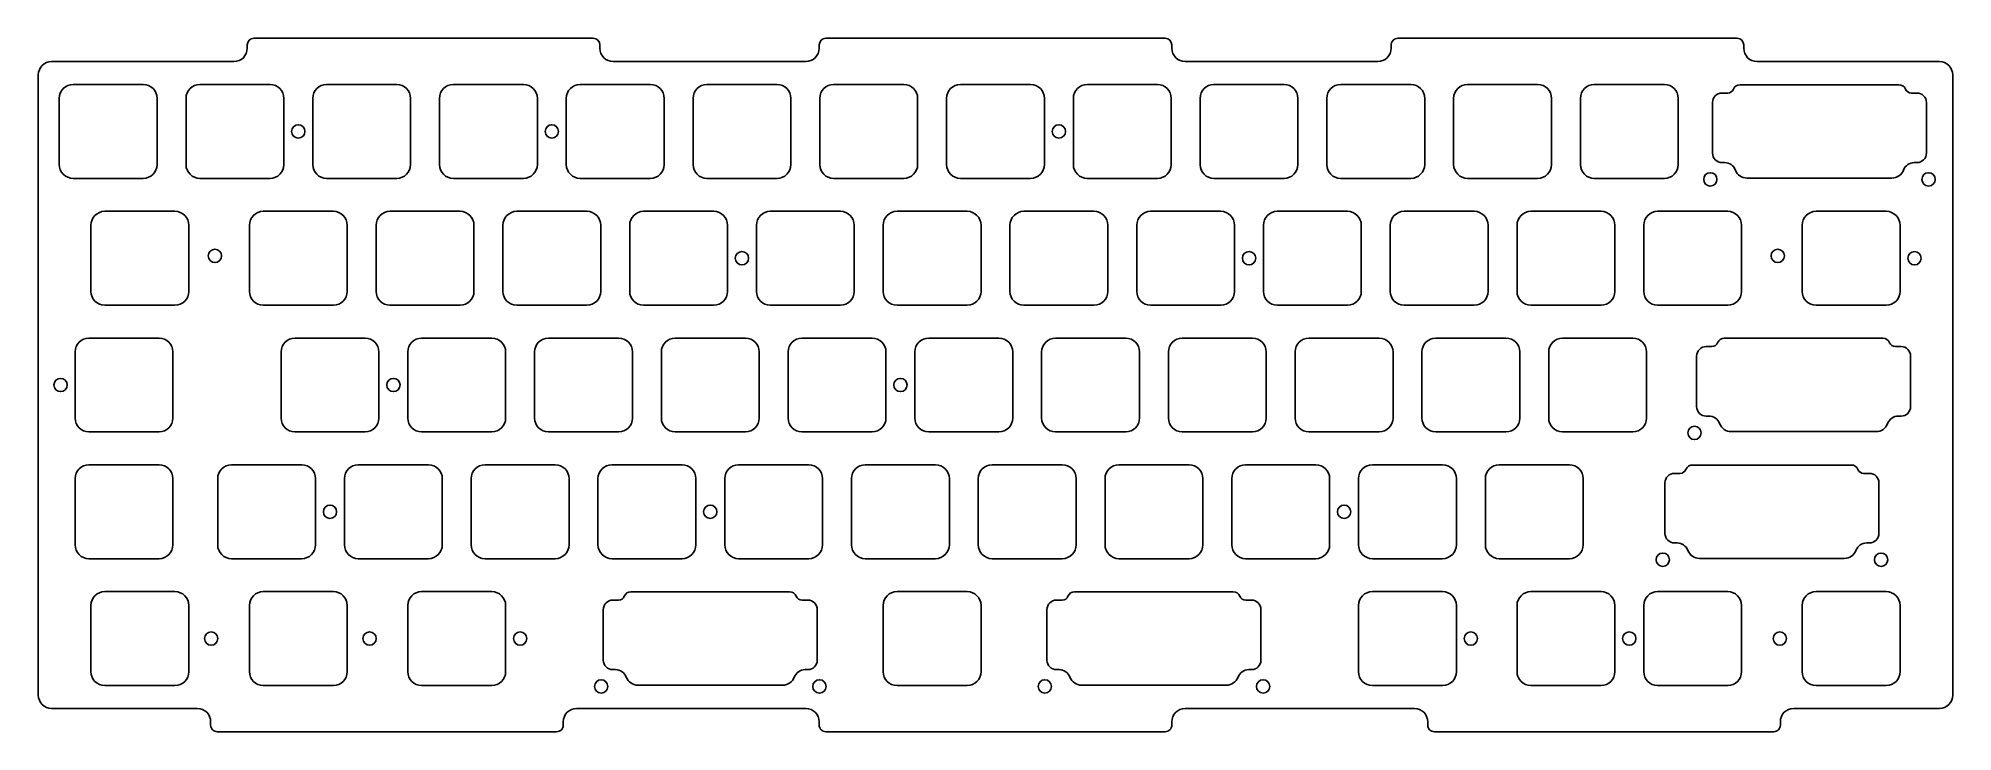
# Model space of a CAD drawing. Header units: millimetres. Extents: x -10 to 277, y -90 to 14.
import ezdxf

# ---------------------------------------------------------------- set-up
doc = ezdxf.new("R2010")
doc.units = ezdxf.units.MM
doc.layers.add('BLACK', color=7, linetype='CONTINUOUS')
doc.layers.add('Edge.Cuts', color=53, linetype='CONTINUOUS')

msp = doc.modelspace()

# ---------------------------------------------------------------- linework, layer by layer
at = {"layer": 'BLACK', "linetype": 'Continuous'}
for p, q in [((7.65625, -31.05), (-2.893751, -31.05)), ((-4.96875, -33.125), (-4.96875, -43.075001)), ((9.73125, -33.125), (9.73125, -43.075)), ((7.65625, -45.15), (-2.89375, -45.15)), ((7.656226, -50.099999), (-2.893775, -50.099999)), ((29.087476, -50.099999), (18.537516, -50.099999)), ((-4.968774, -52.174998), (-4.968774, -62.124999)), ((9.731226, -52.174999), (9.731226, -62.124999)), ((16.4625, -52.175019), (16.4625, -62.134768)), ((31.162476, -52.174999), (31.1625, -52.174999)), ((31.1625, -52.174999), (31.1625, -62.124999)), ((7.656226, -64.199999), (-2.893775, -64.199999)), ((29.077707, -64.199999), (18.537476, -64.199999))]:
    msp.add_line(p, q, dxfattribs=at)
at = {"layer": 'BLACK'}
msp.add_circle((33.3375, -57.15), 1, dxfattribs=at)
for centre, radius, start, end in [((-2.893746, -33.125004), 2.075004, 90.00013806, 179.99988955), ((7.65625, -33.125), 2.075, 0, 90), ((-2.893748, -43.074998), 2.075002, 180.00008284, 269.99994478), ((7.65625, -43.075), 2.075, 270, 0), ((-2.893775, -52.174998), 2.074999, 90, 180), ((7.656226, -52.174999), 2.075, 0, 90), ((18.537516, -52.175019), 2.075016, 90, 180), ((29.087476, -52.174999), 2.075, 0, 90), ((-2.893775, -62.125), 2.074999, 179.99997239, 270), ((7.656226, -62.124999), 2.075, 270, 0), ((18.537476, -62.124999), 2.075, 180.2697469, 270), ((29.087476, -62.124999), 2.075024, 269.73025622, 0)]:
    msp.add_arc(centre, radius, start, end, dxfattribs=at)
at = {"layer": 'Edge.Cuts', "linetype": 'Continuous'}
for p, q in [((20.9, 12.5), (20.9, 13)), ((21.9, 14), (72.9, 14)), ((73.9, 13), (73.9, 12.5)), ((106.85, 12.5), (106.85, 13)), ((107.85, 14), (158.85, 14)), ((159.85, 13), (159.85, 12.5)), ((192.8, 12.5), (192.8, 13)), ((193.8, 14), (244.8, 14)), ((245.8, 13), (245.8, 12.5)), ((-8.5, 10.5), (18.9, 10.5)), ((75.9, 10.5), (104.85, 10.5)), ((161.85, 10.5), (190.8, 10.5)), ((247.8, 10.5), (275.2, 10.5)), ((-10.5, -84.7), (-10.5, 8.5)), ((5.275, 7.05), (-5.275, 7.05)), ((24.325, 7.05), (13.775, 7.05)), ((43.375, 7.05), (32.825, 7.05)), ((62.425, 7.05), (51.875, 7.05)), ((81.475, 7.05), (70.925, 7.05)), ((100.525, 7.05), (89.975, 7.05)), ((119.575, 7.05), (109.025, 7.05)), ((138.625, 7.05), (128.075, 7.05)), ((157.675, 7.05), (147.125, 7.05)), ((176.725, 7.05), (166.175, 7.05)), ((195.775, 7.05), (185.225, 7.05)), ((214.825, 7.05), (204.275, 7.05)), ((233.875, 7.05), (223.325, 7.05)), ((242.52436, 5.77544), (243.38997, 5.77544)), ((245.24718, 7.0276), (269.10242, 7.0276)), ((270.95963, 5.77544), (271.82524, 5.77544)), ((277.2, 8.5), (277.2, -84.7)), ((-7.35, 4.975), (-7.35, -4.975)), ((7.35, 4.975), (7.35, -4.975)), ((11.7, 4.975), (11.7, -4.975)), ((26.4, 4.975), (26.4, -4.975)), ((30.75, 4.975), (30.75, -4.975)), ((45.45, 4.975), (45.45, -4.975)), ((49.8, 4.975), (49.8, -4.975)), ((64.5, 4.975), (64.5, -4.975)), ((68.85, 4.975), (68.85, -4.975)), ((83.55, 4.975), (83.55, -4.975)), ((87.9, 4.975), (87.9, -4.975)), ((102.6, 4.975), (102.6, -4.975)), ((106.95, 4.975), (106.95, -4.975)), ((121.65, 4.975), (121.65, -4.975)), ((126, 4.975), (126, -4.975)), ((140.7, 4.975), (140.7, -4.975)), ((145.05, 4.975), (145.05, -4.975)), ((159.75, 4.975), (159.75, -4.975)), ((164.1, 4.975), (164.1, -4.975)), ((178.8, 4.975), (178.8, -4.975)), ((183.15, 4.975), (183.15, -4.975)), ((197.85, 4.975), (197.85, -4.975)), ((202.2, 4.975), (202.2, -4.975)), ((216.9, 4.975), (216.9, -4.975)), ((221.25, 4.975), (221.25, -4.975)), ((235.95, 4.975), (235.95, -4.975)), ((241.09936, -3.25044), (241.09936, 4.35044)), ((273.25024, 4.35044), (273.25024, -3.25044)), ((242.9284, -4.67544), (242.52436, -4.67544)), ((271.82524, -4.67544), (271.4212, -4.67544)), ((5.275, -7.05), (-5.275, -7.05)), ((24.325, -7.05), (13.775, -7.05)), ((43.375, -7.05), (32.825, -7.05)), ((62.425, -7.05), (51.875, -7.05)), ((81.475, -7.05), (70.925, -7.05)), ((100.525, -7.05), (89.975, -7.05)), ((119.575, -7.05), (109.025, -7.05)), ((138.625, -7.05), (128.075, -7.05)), ((157.675, -7.05), (147.125, -7.05)), ((176.725, -7.05), (166.175, -7.05)), ((195.775, -7.05), (185.225, -7.05)), ((214.825, -7.05), (204.275, -7.05)), ((233.875, -7.05), (223.325, -7.05)), ((268.0503, -7.01191), (246.2993, -7.01191)), ((-2.587499, -14.074999), (-2.587499, -24.025001)), ((10.0375, -12), (-0.5125, -12)), ((12.1125, -14.075), (12.112501, -14.075)), ((12.112501, -14.075), (12.112501, -24.025)), ((21.225, -14.075), (21.225, -24.025)), ((33.85, -12), (23.3, -12)), ((35.925, -14.075), (35.925, -24.025)), ((40.275, -14.075), (40.275, -24.025)), ((52.9, -12), (42.35, -12)), ((54.975, -14.075), (54.975, -24.025)), ((59.325, -14.075), (59.325, -24.025)), ((71.95, -12), (61.4, -12)), ((74.025, -14.075), (74.025, -24.025)), ((78.375, -14.075), (78.375, -24.025)), ((91, -12), (80.45, -12)), ((93.075, -14.075), (93.075, -24.025)), ((97.425, -14.075), (97.425, -24.025)), ((110.05, -12), (99.5, -12)), ((112.125, -14.075), (112.125, -24.025)), ((116.475, -14.075), (116.475, -24.025)), ((129.1, -12), (118.55, -12)), ((131.175, -14.075), (131.175, -24.025)), ((135.525, -14.075), (135.525, -24.025)), ((148.15, -12), (137.6, -12)), ((150.225, -14.075), (150.225, -24.025)), ((154.575, -14.075), (154.575, -24.025)), ((167.2, -12), (156.65, -12)), ((169.275, -14.075), (169.275, -24.025)), ((173.625, -14.075), (173.625, -24.025)), ((186.25, -12), (175.7, -12)), ((188.325, -14.075), (188.325, -24.025)), ((192.675, -14.075), (192.675, -24.025)), ((205.3, -12), (194.75, -12)), ((207.375, -14.075), (207.375, -24.025)), ((211.725, -14.075), (211.725, -24.025)), ((224.35, -12), (213.8, -12)), ((226.425, -14.075), (226.425, -24.025)), ((230.775, -14.075), (230.775, -24.025)), ((243.4, -12), (232.85, -12)), ((245.475, -14.075), (245.475, -24.025)), ((254.5875, -14.075), (254.5875, -24.025001)), ((267.2125, -12), (256.662499, -12)), ((269.2875, -14.075), (269.2875, -24.025)), ((10.0375, -26.1), (-0.5125, -26.1)), ((33.85, -26.1), (23.3, -26.1)), ((52.9, -26.1), (42.35, -26.1)), ((71.95, -26.1), (61.4, -26.1)), ((91, -26.1), (80.45, -26.1)), ((110.05, -26.1), (99.5, -26.1)), ((129.1, -26.1), (118.55, -26.1)), ((148.15, -26.1), (137.6, -26.1)), ((167.2, -26.1), (156.65, -26.1)), ((186.25, -26.1), (175.7, -26.1)), ((205.3, -26.1), (194.75, -26.1)), ((224.35, -26.1), (213.8, -26.1)), ((243.4, -26.1), (232.85, -26.1)), ((267.2125, -26.1), (256.6625, -26.1)), ((38.6125, -31.05), (28.0625, -31.05)), ((57.6625, -31.05), (47.1125, -31.05)), ((76.7125, -31.05), (66.1625, -31.05)), ((95.7625, -31.05), (85.2125, -31.05)), ((114.8125, -31.05), (104.2625, -31.05)), ((133.8625, -31.05), (123.3125, -31.05)), ((152.9125, -31.05), (142.3625, -31.05)), ((171.9625, -31.05), (161.4125, -31.05)), ((191.0125, -31.05), (180.4625, -31.05)), ((210.0625, -31.05), (199.5125, -31.05)), ((229.1125, -31.05), (218.5625, -31.05)), ((242.86593, -31.0724), (266.72117, -31.0724)), ((25.9875, -33.125), (25.9875, -43.075)), ((40.6875, -33.125), (40.6875, -43.075)), ((45.0375, -33.125), (45.0375, -43.075)), ((59.7375, -33.125), (59.7375, -43.075)), ((64.0875, -33.125), (64.0875, -43.075)), ((78.7875, -33.125), (78.7875, -43.075)), ((83.1375, -33.125), (83.1375, -43.075)), ((97.8375, -33.125), (97.8375, -43.075)), ((102.1875, -33.125), (102.1875, -43.075)), ((116.8875, -33.125), (116.8875, -43.075)), ((121.2375, -33.125), (121.2375, -43.075)), ((135.9375, -33.125), (135.9375, -43.075)), ((140.2875, -33.125), (140.2875, -43.075)), ((154.9875, -33.125), (154.9875, -43.075)), ((159.3375, -33.125), (159.3375, -43.075)), ((174.0375, -33.125), (174.0375, -43.075)), ((178.3875, -33.125), (178.3875, -43.075)), ((193.0875, -33.125), (193.0875, -43.075)), ((197.4375, -33.125), (197.4375, -43.075)), ((212.1375, -33.125), (212.1375, -43.075)), ((216.4875, -33.125), (216.4875, -43.075)), ((231.1875, -33.125), (231.1875, -43.075)), ((238.71811, -41.35044), (238.71811, -33.74956)), ((240.14311, -32.32456), (241.00872, -32.32456)), ((268.57838, -32.32456), (269.44399, -32.32456)), ((270.86899, -33.74956), (270.86899, -41.35044)), ((240.54715, -42.77544), (240.14311, -42.77544)), ((269.44399, -42.77544), (269.03995, -42.77544)), ((38.6125, -45.15), (28.0625, -45.15)), ((57.6625, -45.15), (47.1125, -45.15)), ((76.7125, -45.15), (66.1625, -45.15)), ((95.7625, -45.15), (85.2125, -45.15)), ((114.8125, -45.15), (104.2625, -45.15)), ((133.8625, -45.15), (123.3125, -45.15)), ((152.9125, -45.15), (142.3625, -45.15)), ((171.9625, -45.15), (161.4125, -45.15)), ((191.0125, -45.15), (180.4625, -45.15)), ((210.0625, -45.15), (199.5125, -45.15)), ((229.1125, -45.15), (218.5625, -45.15)), ((265.66905, -45.11191), (243.91805, -45.11191)), ((48.1375, -50.1), (37.5875, -50.1)), ((67.1875, -50.1), (56.6375, -50.1)), ((86.2375, -50.1), (75.6875, -50.1)), ((105.2875, -50.1), (94.7375, -50.1)), ((124.3375, -50.1), (113.7875, -50.1)), ((143.3875, -50.1), (132.8375, -50.1)), ((162.4375, -50.1), (151.8875, -50.1)), ((181.4875, -50.1), (170.9375, -50.1)), ((200.5375, -50.1), (189.9875, -50.1)), ((219.5875, -50.1), (209.0375, -50.1)), ((235.38061, -51.37456), (236.24622, -51.37456)), ((238.10343, -50.1224), (261.95867, -50.1224)), ((263.81588, -51.37456), (264.68149, -51.37456)), ((35.5125, -52.175), (35.5125, -62.125)), ((50.2125, -52.175), (50.2125, -62.125)), ((54.5625, -52.175), (54.5625, -62.125)), ((69.2625, -52.175), (69.2625, -62.125)), ((73.6125, -52.175), (73.6125, -62.125)), ((88.3125, -52.175), (88.3125, -62.125)), ((92.6625, -52.175), (92.6625, -62.125)), ((107.3625, -52.175), (107.3625, -62.125)), ((111.7125, -52.175), (111.7125, -62.125)), ((126.4125, -52.175), (126.4125, -62.125)), ((130.7625, -52.175), (130.7625, -62.125)), ((145.4625, -52.175), (145.4625, -62.125)), ((149.8125, -52.175), (149.8125, -62.125)), ((164.5125, -52.175), (164.5125, -62.125)), ((168.8625, -52.175), (168.8625, -62.125)), ((183.5625, -52.175), (183.5625, -62.125)), ((187.9125, -52.175), (187.9125, -62.125)), ((202.6125, -52.175), (202.6125, -62.125)), ((206.9625, -52.175), (206.9625, -62.125)), ((221.6625, -52.175), (221.6625, -62.125)), ((233.95561, -60.40044), (233.95561, -52.79956)), ((266.10649, -52.79956), (266.10649, -60.40044)), ((235.78465, -61.82544), (235.38061, -61.82544)), ((264.68149, -61.82544), (264.27745, -61.82544)), ((48.1375, -64.2), (37.5875, -64.2)), ((67.1875, -64.2), (56.6375, -64.2)), ((86.2375, -64.2), (75.6875, -64.2)), ((105.2875, -64.2), (94.7375, -64.2)), ((124.3375, -64.2), (113.7875, -64.2)), ((143.3875, -64.2), (132.8375, -64.2)), ((162.4375, -64.2), (151.8875, -64.2)), ((181.4875, -64.2), (170.9375, -64.2)), ((200.5375, -64.2), (189.9875, -64.2)), ((219.5875, -64.2), (209.0375, -64.2)), ((260.90655, -64.16191), (239.15555, -64.16191)), ((-2.5875, -71.225), (-2.5875, -81.175001)), ((10.0375, -69.15), (-0.512501, -69.15)), ((12.1125, -71.225), (12.1125, -81.175)), ((21.225, -71.225), (21.225, -81.175001)), ((33.85, -69.15), (23.299999, -69.15)), ((35.925, -71.225), (35.925, -81.175)), ((45.0375, -71.225), (45.0375, -81.175001)), ((57.6625, -69.15), (47.112499, -69.15)), ((59.7375, -71.225), (59.7375, -81.175)), ((74.41186, -79.45044), (74.41186, -71.84956)), ((75.83686, -70.42456), (76.70247, -70.42456)), ((78.55968, -69.1724), (102.41492, -69.1724)), ((104.27213, -70.42456), (105.13774, -70.42456)), ((106.56274, -71.84956), (106.56274, -79.45044)), ((116.475, -71.225), (116.475, -81.175001)), ((129.1, -69.15), (118.549999, -69.15)), ((131.175, -71.225), (131.175, -81.175)), ((141.08686, -79.45044), (141.08686, -71.84956)), ((142.51186, -70.42456), (143.37747, -70.42456)), ((145.23468, -69.1724), (169.08992, -69.1724)), ((170.94713, -70.42456), (171.81274, -70.42456)), ((173.23774, -71.84956), (173.23774, -79.45044)), ((187.9125, -71.225), (187.9125, -81.175001)), ((200.5375, -69.15), (189.987499, -69.15)), ((202.6125, -71.225), (202.6125, -81.175)), ((211.725, -71.225), (211.725, -81.175001)), ((224.35, -69.15), (213.799999, -69.15)), ((226.425, -71.225), (226.425, -81.175)), ((230.775, -71.225), (230.775, -81.175001)), ((243.4, -69.15), (232.849999, -69.15)), ((245.475, -71.225), (245.475, -81.175)), ((254.5875, -71.225), (254.5875, -81.175001)), ((267.2125, -69.15), (256.662499, -69.15)), ((269.2875, -71.225), (269.2875, -81.175)), ((10.0375, -83.25), (-0.5125, -83.25)), ((33.85, -83.25), (23.3, -83.25)), ((57.6625, -83.25), (47.1125, -83.25)), ((76.2409, -80.87544), (75.83686, -80.87544)), ((101.3628, -83.21191), (79.6118, -83.21191)), ((105.13774, -80.87544), (104.7337, -80.87544)), ((129.1, -83.25), (118.55, -83.25)), ((142.9159, -80.87544), (142.51186, -80.87544)), ((168.0378, -83.21191), (146.2868, -83.21191)), ((171.81274, -80.87544), (171.4087, -80.87544)), ((200.5375, -83.25), (189.9875, -83.25)), ((224.35, -83.25), (213.8, -83.25)), ((243.4, -83.25), (232.85, -83.25)), ((267.2125, -83.25), (256.6625, -83.25)), ((13.4, -86.7), (-8.5, -86.7)), ((15.4, -89.2), (15.4, -88.7)), ((68.4, -88.7), (68.4, -89.2)), ((104.85, -86.7), (70.4, -86.7)), ((106.85, -89.2), (106.85, -88.7)), ((159.85, -88.7), (159.85, -89.2)), ((196.3, -86.7), (161.85, -86.7)), ((198.3, -89.2), (198.3, -88.7)), ((251.3, -88.7), (251.3, -89.2)), ((275.2, -86.7), (253.3, -86.7)), ((67.4, -90.2), (16.4, -90.2)), ((158.85, -90.2), (107.85, -90.2)), ((250.3, -90.2), (199.3, -90.2))]:
    msp.add_line(p, q, dxfattribs=at)
at = {"layer": 'Edge.Cuts'}
for centre in [(28.575, 0), (66.675, 0), (142.875, 0), (240.775, -7.2), (273.575, -7.2), (16.04875, -18.7), (95.25, -19.05), (171.45, -19.05), (250.9012, -18.7), (271.4625, -19.05), (-7.14375, -38.1), (42.8625, -38.1), (119.0625, -38.1), (238.39375, -45.3), (90.4875, -57.15), (185.7375, -57.15), (233.63125, -64.35), (266.43125, -64.35), (15.478125, -76.2), (39.290625, -76.2), (61.9125, -76.2), (204.7875, -76.2), (228.6, -76.2), (251.221875, -76.2), (74.0875, -83.4), (106.8875, -83.4), (140.7625, -83.4), (173.5625, -83.4)]:
    msp.add_circle(centre, 1, dxfattribs=at)
for centre, radius, start, end in [((18.9, 12.499996), 2, 270, 0.00011459), ((21.9, 12.999996), 1, 90, 179.99977082), ((72.9, 12.999996), 1.000004, 0.00022918, 90), ((75.9, 12.499996), 1.999996, 179.99988541, 270), ((104.85, 12.499996), 2, 270, 0.00011459), ((107.85, 12.999996), 1, 90, 179.99977082), ((158.85, 12.999996), 1.000004, 0.00022918, 90), ((161.85, 12.499996), 1.999996, 179.99988541, 270), ((190.8, 12.499996), 2, 270, 0.00011459), ((193.8, 12.999996), 1, 90, 179.99977082), ((244.8, 12.999996), 1.000004, 0.00022918, 90), ((247.8, 12.499996), 1.999996, 179.99988541, 270), ((-8.5, 8.499996), 2, 90, 179.99988541), ((275.2, 8.499996), 2.000004, 0.00011459, 90), ((-5.275001, 4.975001), 2.074999, 89.99997239, 180.00002761), ((5.275, 4.975), 2.075, 0, 90), ((13.775, 4.975), 2.075, 90, 180), ((24.325, 4.975), 2.075, 0, 90), ((32.825, 4.975), 2.075, 90, 180), ((43.375, 4.975), 2.075, 0, 90), ((51.875, 4.975), 2.075, 90, 180), ((62.425, 4.975), 2.075, 0, 90), ((70.925, 4.975), 2.075, 90, 180), ((81.475, 4.975), 2.075, 0, 90), ((89.975, 4.975), 2.075, 90, 180), ((100.525, 4.975), 2.075, 0, 90), ((109.025, 4.975), 2.075, 90, 180), ((119.575, 4.975), 2.075, 0, 90), ((128.075, 4.975), 2.075, 90, 180), ((138.625, 4.975), 2.075, 0, 90), ((147.125, 4.975), 2.075, 90, 180), ((157.675, 4.975), 2.075, 0, 90), ((166.175, 4.975), 2.075, 90, 180), ((176.725, 4.975), 2.075, 0, 90), ((185.225, 4.975), 2.075, 90, 180), ((195.775, 4.975), 2.075, 0, 90), ((204.275, 4.975), 2.075, 90, 180), ((214.825, 4.975), 2.075, 0, 90), ((223.325, 4.975), 2.075, 90, 180), ((233.875, 4.975), 2.075, 0, 90), ((242.52436, 4.35044), 1.425, 90, 180), ((243.38997, 6.70385), 0.928411, 270, 337.97729805), ((245.2472, 5.9526), 1.075006, 90.00106597, 157.97610066), ((269.1024, 5.9526), 1.075, 22.02389934, 89.99893403), ((270.9596, 6.7039), 0.92846, 202.02625676, 270.00185132), ((271.82524, 4.35044), 1.425, 0, 90), ((-5.275001, -4.975001), 2.074999, 179.99997239, 270.00002761), ((5.275, -4.975), 2.075, 270, 0), ((13.775, -4.975), 2.075, 180, 270), ((24.325, -4.975), 2.075, 270, 0), ((32.825, -4.975), 2.075, 180, 270), ((43.375, -4.975), 2.075, 270, 0), ((51.875, -4.975), 2.075, 180, 270), ((62.425, -4.975), 2.075, 270, 0), ((70.925, -4.975), 2.075, 180, 270), ((81.475, -4.975), 2.075, 270, 0), ((89.975, -4.975), 2.075, 180, 270), ((100.525, -4.975), 2.075, 270, 0), ((109.025, -4.975), 2.075, 180, 270), ((119.575, -4.975), 2.075, 270, 0), ((128.075, -4.975), 2.075, 180, 270), ((138.625, -4.975), 2.075, 270, 0), ((147.125, -4.975), 2.075, 180, 270), ((157.675, -4.975), 2.075, 270, 0), ((166.175, -4.975), 2.075, 180, 270), ((176.725, -4.975), 2.075, 270, 0), ((185.225, -4.975), 2.075, 180, 270), ((195.775, -4.975), 2.075, 270, 0), ((204.275, -4.975), 2.075, 180, 270), ((214.825, -4.975), 2.075, 270, 0), ((223.325, -4.975), 2.075, 180, 270), ((233.875, -4.975), 2.075, 270, 0), ((242.52436, -3.25044), 1.425, 180, 270), ((242.92841, -6.40037), 1.72493, 20.54597615, 90.00033216), ((271.4212, -6.4004), 1.724938, 90, 159.45340178), ((271.8252, -3.2504), 1.42504, 270.00160826, 359.99839174), ((246.29931, -5.13696), 1.87495, 200.54592343, 269.99969441), ((268.0503, -5.137), 1.874943, 270, 339.45493501), ((-0.5125, -14.074999), 2.074999, 90, 180), ((10.0375, -14.075), 2.075, 0, 90), ((23.3, -14.075), 2.075, 90, 180), ((33.85, -14.075), 2.075, 0, 90), ((42.35, -14.075), 2.075, 90, 180), ((52.9, -14.075), 2.075, 0, 90), ((61.4, -14.075), 2.075, 90, 180), ((71.95, -14.075), 2.075, 0, 90), ((80.45, -14.075), 2.075, 90, 180), ((91, -14.075), 2.075, 0, 90), ((99.5, -14.075), 2.075, 90, 180), ((110.05, -14.075), 2.075, 0, 90), ((118.55, -14.075), 2.075, 90, 180), ((129.1, -14.075), 2.075, 0, 90), ((137.6, -14.075), 2.075, 90, 180), ((148.15, -14.075), 2.075, 0, 90), ((156.65, -14.075), 2.075, 90, 180), ((167.2, -14.075), 2.075, 0, 90), ((175.7, -14.075), 2.075, 90, 180), ((186.25, -14.075), 2.075, 0, 90), ((194.75, -14.075), 2.075, 90, 180), ((205.3, -14.075), 2.075, 0, 90), ((213.8, -14.075), 2.075, 90, 180), ((224.35, -14.075), 2.075, 0, 90), ((232.85, -14.075), 2.075, 90, 180), ((243.4, -14.075), 2.075, 0, 90), ((256.6625, -14.075), 2.075, 90.00002761, 180), ((267.2125, -14.075), 2.075, 0, 90), ((-0.5125, -24.025001), 2.074999, 180, 270), ((10.0375, -24.025), 2.075001, 270, 0), ((23.3, -24.025), 2.075, 180, 270), ((33.85, -24.025), 2.075, 270, 0), ((42.35, -24.025), 2.075, 180, 270), ((52.9, -24.025), 2.075, 270, 0), ((61.4, -24.025), 2.075, 180, 270), ((71.95, -24.025), 2.075, 270, 0), ((80.45, -24.025), 2.075, 180, 270), ((91, -24.025), 2.075, 270, 0), ((99.5, -24.025), 2.075, 180, 270), ((110.05, -24.025), 2.075, 270, 0), ((118.55, -24.025), 2.075, 180, 270), ((129.1, -24.025), 2.075, 270, 0), ((137.6, -24.025), 2.075, 180, 270), ((148.15, -24.025), 2.075, 270, 0), ((156.65, -24.025), 2.075, 180, 270), ((167.2, -24.025), 2.075, 270, 0), ((175.7, -24.025), 2.075, 180, 270), ((186.25, -24.025), 2.075, 270, 0), ((194.75, -24.025), 2.075, 180, 270), ((205.3, -24.025), 2.075, 270, 0), ((213.8, -24.025), 2.075, 180, 270), ((224.35, -24.025), 2.075, 270, 0), ((232.85, -24.025), 2.075, 180, 270), ((243.4, -24.025), 2.075, 270, 0), ((256.6625, -24.025), 2.075, 180.00002761, 270), ((267.2125, -24.025), 2.075, 270, 0), ((28.0625, -33.125), 2.075, 90, 180), ((38.6125, -33.125), 2.075, 0, 90), ((47.1125, -33.125), 2.075, 90, 180), ((57.6625, -33.125), 2.075, 0, 90), ((66.1625, -33.125), 2.075, 90, 180), ((76.7125, -33.125), 2.075, 0, 90), ((85.2125, -33.125), 2.075, 90, 180), ((95.7625, -33.125), 2.075, 0, 90), ((104.2625, -33.125), 2.075, 90, 180), ((114.8125, -33.125), 2.075, 0, 90), ((123.3125, -33.125), 2.075, 90, 180), ((133.8625, -33.125), 2.075, 0, 90), ((142.3625, -33.125), 2.075, 90, 180), ((152.9125, -33.125), 2.075, 0, 90), ((161.4125, -33.125), 2.075, 90, 180), ((171.9625, -33.125), 2.075, 0, 90), ((180.4625, -33.125), 2.075, 90, 180), ((191.0125, -33.125), 2.075, 0, 90), ((199.5125, -33.125), 2.075, 90, 180), ((210.0625, -33.125), 2.075, 0, 90), ((218.5625, -33.125), 2.075, 90, 180), ((229.1125, -33.125), 2.075, 0, 90), ((242.86595, -32.1474), 1.075006, 90.00106597, 157.97610066), ((266.72115, -32.1474), 1.075, 22.02389934, 89.99893403), ((240.14311, -33.74956), 1.425, 90, 180), ((241.00872, -31.39615), 0.928411, 270, 337.97729805), ((268.57835, -31.3961), 0.92846, 202.02625676, 270.00185132), ((269.44399, -33.74956), 1.425, 0, 90), ((28.0625, -43.075), 2.075, 180, 270), ((38.6125, -43.075), 2.075, 270, 0), ((47.1125, -43.075), 2.075, 180, 270), ((57.6625, -43.075), 2.075, 270, 0), ((66.1625, -43.075), 2.075, 180, 270), ((76.7125, -43.075), 2.075, 270, 0), ((85.2125, -43.075), 2.075, 180, 270), ((95.7625, -43.075), 2.075, 270, 0), ((104.2625, -43.075), 2.075, 180, 270), ((114.8125, -43.075), 2.075, 270, 0), ((123.3125, -43.075), 2.075, 180, 270), ((133.8625, -43.075), 2.075, 270, 0), ((142.3625, -43.075), 2.075, 180, 270), ((152.9125, -43.075), 2.075, 270, 0), ((161.4125, -43.075), 2.075, 180, 270), ((171.9625, -43.075), 2.075, 270, 0), ((180.4625, -43.075), 2.075, 180, 270), ((191.0125, -43.075), 2.075, 270, 0), ((199.5125, -43.075), 2.075, 180, 270), ((210.0625, -43.075), 2.075, 270, 0), ((218.5625, -43.075), 2.075, 180, 270), ((229.1125, -43.075), 2.075, 270, 0), ((240.14311, -41.35044), 1.425, 180, 270), ((240.54716, -44.50037), 1.72493, 20.54597615, 90.00033216), ((269.03995, -44.5004), 1.724938, 90, 159.45340178), ((269.44395, -41.3504), 1.42504, 270.00160826, 359.99839174), ((243.91806, -43.23696), 1.87495, 200.54592343, 269.99969441), ((265.66905, -43.237), 1.874943, 270, 339.45493501), ((37.5875, -52.175), 2.075, 90, 180), ((48.1375, -52.175), 2.075, 0, 90), ((56.6375, -52.175), 2.075, 90, 180), ((67.1875, -52.175), 2.075, 0, 90), ((75.6875, -52.175), 2.075, 90, 180), ((86.2375, -52.175), 2.075, 0, 90), ((94.7375, -52.175), 2.075, 90, 180), ((105.2875, -52.175), 2.075, 0, 90), ((113.7875, -52.175), 2.075, 90, 180), ((124.3375, -52.175), 2.075, 0, 90), ((132.8375, -52.175), 2.075, 90, 180), ((143.3875, -52.175), 2.075, 0, 90), ((151.8875, -52.175), 2.075, 90, 180), ((162.4375, -52.175), 2.075, 0, 90), ((170.9375, -52.175), 2.075, 90, 180), ((181.4875, -52.175), 2.075, 0, 90), ((189.9875, -52.175), 2.075, 90, 180), ((200.5375, -52.175), 2.075, 0, 90), ((209.0375, -52.175), 2.075, 90, 180), ((219.5875, -52.175), 2.075, 0, 90), ((235.38061, -52.79956), 1.425, 90, 180), ((236.24622, -50.44615), 0.928411, 270, 337.97729805), ((238.10345, -51.1974), 1.075006, 90.00106597, 157.97610066), ((261.95865, -51.1974), 1.075, 22.02389934, 89.99893403), ((263.81585, -50.4461), 0.92846, 202.02625676, 270.00185132), ((264.68149, -52.79956), 1.425, 0, 90), ((235.38061, -60.40044), 1.425, 180, 270), ((264.68145, -60.4004), 1.42504, 270.00160826, 359.99839174), ((37.5875, -62.125), 2.075, 180, 270), ((48.1375, -62.125), 2.075, 270, 0), ((56.6375, -62.125), 2.075, 180, 270), ((67.1875, -62.125), 2.075, 270, 0), ((75.6875, -62.125), 2.075, 180, 270), ((86.2375, -62.125), 2.075, 270, 0), ((94.7375, -62.125), 2.075, 180, 270), ((105.2875, -62.125), 2.075, 270, 0), ((113.7875, -62.125), 2.075, 180, 270), ((124.3375, -62.125), 2.075, 270, 0), ((132.8375, -62.125), 2.075, 180, 270), ((143.3875, -62.125), 2.075, 270, 0), ((151.8875, -62.125), 2.075, 180, 270), ((162.4375, -62.125), 2.075, 270, 0), ((170.9375, -62.125), 2.075, 180, 270), ((181.4875, -62.125), 2.075, 270, 0), ((189.9875, -62.125), 2.075, 180, 270), ((200.5375, -62.125), 2.075, 270, 0), ((209.0375, -62.125), 2.075, 180, 270), ((219.5875, -62.125), 2.075, 270, 0), ((235.78466, -63.55037), 1.72493, 20.54597615, 90.00033216), ((239.15556, -62.28696), 1.87495, 200.54592343, 269.99969441), ((260.90655, -62.287), 1.874943, 270, 339.45493501), ((264.27745, -63.5504), 1.724938, 90, 159.45340178), ((-0.512496, -71.225004), 2.075004, 90.00013806, 179.99988955), ((10.0375, -71.225), 2.075, 0, 90), ((23.3, -71.225), 2.075, 90.00002761, 180), ((33.85, -71.225), 2.075, 0, 90), ((47.1125, -71.225), 2.075, 90.00002761, 180), ((57.6625, -71.225), 2.075, 0, 90), ((75.83686, -71.84956), 1.425, 90, 180), ((76.70247, -69.49615), 0.928411, 270, 337.97729805), ((78.5597, -70.2474), 1.075006, 90.00106597, 157.97610066), ((102.4149, -70.2474), 1.075, 22.02389934, 89.99893403), ((104.2721, -69.4961), 0.92846, 202.02625676, 270.00185132), ((105.13774, -71.84956), 1.425, 0, 90), ((118.55, -71.225), 2.075, 90.00002761, 180), ((129.1, -71.225), 2.075, 0, 90), ((142.51186, -71.84956), 1.425, 90, 180), ((143.37747, -69.49615), 0.928411, 270, 337.97729805), ((145.2347, -70.2474), 1.075006, 90.00106597, 157.97610066), ((169.0899, -70.2474), 1.075, 22.02389934, 89.99893403), ((170.9471, -69.4961), 0.92846, 202.02625676, 270.00185132), ((171.81274, -71.84956), 1.425, 0, 90), ((189.9875, -71.225), 2.075, 90.00002761, 180), ((200.5375, -71.225), 2.075, 0, 90), ((213.8, -71.225), 2.075, 90.00002761, 180), ((224.35, -71.225), 2.075, 0, 90), ((232.85, -71.225), 2.075, 90.00002761, 180), ((243.4, -71.225), 2.075, 0, 90), ((256.6625, -71.225), 2.075, 90.00002761, 180), ((267.2125, -71.225), 2.075, 0, 90), ((75.83686, -79.45044), 1.425, 180, 270), ((105.1377, -79.4504), 1.42504, 270.00160826, 359.99839174), ((142.51186, -79.45044), 1.425, 180, 270), ((171.8127, -79.4504), 1.42504, 270.00160826, 359.99839174), ((-0.512498, -81.174998), 2.075002, 180.00008284, 269.99994478), ((10.0375, -81.175), 2.075, 270, 0), ((23.3, -81.175), 2.075, 180.00002761, 270), ((33.85, -81.175), 2.075, 270, 0), ((47.1125, -81.175), 2.075, 180.00002761, 270), ((57.6625, -81.175), 2.075, 270, 0), ((76.24091, -82.60037), 1.72493, 20.54597615, 90.00033216), ((79.61181, -81.33696), 1.87495, 200.54592343, 269.99969441), ((101.3628, -81.337), 1.874943, 270, 339.45493501), ((104.7337, -82.6004), 1.724938, 90, 159.45340178), ((118.55, -81.175), 2.075, 180.00002761, 270), ((129.1, -81.175), 2.075, 270, 0), ((142.91591, -82.60037), 1.72493, 20.54597615, 90.00033216), ((146.28681, -81.33696), 1.87495, 200.54592343, 269.99969441), ((168.0378, -81.337), 1.874943, 270, 339.45493501), ((171.4087, -82.6004), 1.724938, 90, 159.45340178), ((189.9875, -81.175), 2.075, 180.00002761, 270), ((200.5375, -81.175), 2.075, 270, 0), ((213.8, -81.175), 2.075, 180.00002761, 270), ((224.35, -81.175), 2.075, 270, 0), ((232.85, -81.175), 2.075, 180.00002761, 270), ((243.4, -81.175), 2.075, 270, 0), ((256.6625, -81.175), 2.075, 180.00002761, 270), ((267.2125, -81.175), 2.075, 270, 0), ((-8.5, -84.7), 2, 180, 270), ((275.2, -84.700004), 2, 270, 0.00011459), ((13.4, -88.700004), 2.000004, 0.00011459, 90), ((70.4, -88.700004), 2, 90, 179.99988541), ((104.85, -88.700004), 2.000004, 0.00011459, 90), ((161.85, -88.700004), 2, 90, 179.99988541), ((196.3, -88.700004), 2.000004, 0.00011459, 90), ((253.3, -88.700004), 2, 90, 179.99988541), ((16.4, -89.200004), 0.999996, 179.99977082, 270), ((67.4, -89.200004), 1, 270, 0.00022918), ((107.85, -89.200004), 0.999996, 179.99977082, 270), ((158.85, -89.200004), 1, 270, 0.00022918), ((199.3, -89.200004), 0.999996, 179.99977082, 270), ((250.3, -89.200004), 1, 270, 0.00022918)]:
    msp.add_arc(centre, radius, start, end, dxfattribs=at)

doc.saveas('drawing.dxf')
